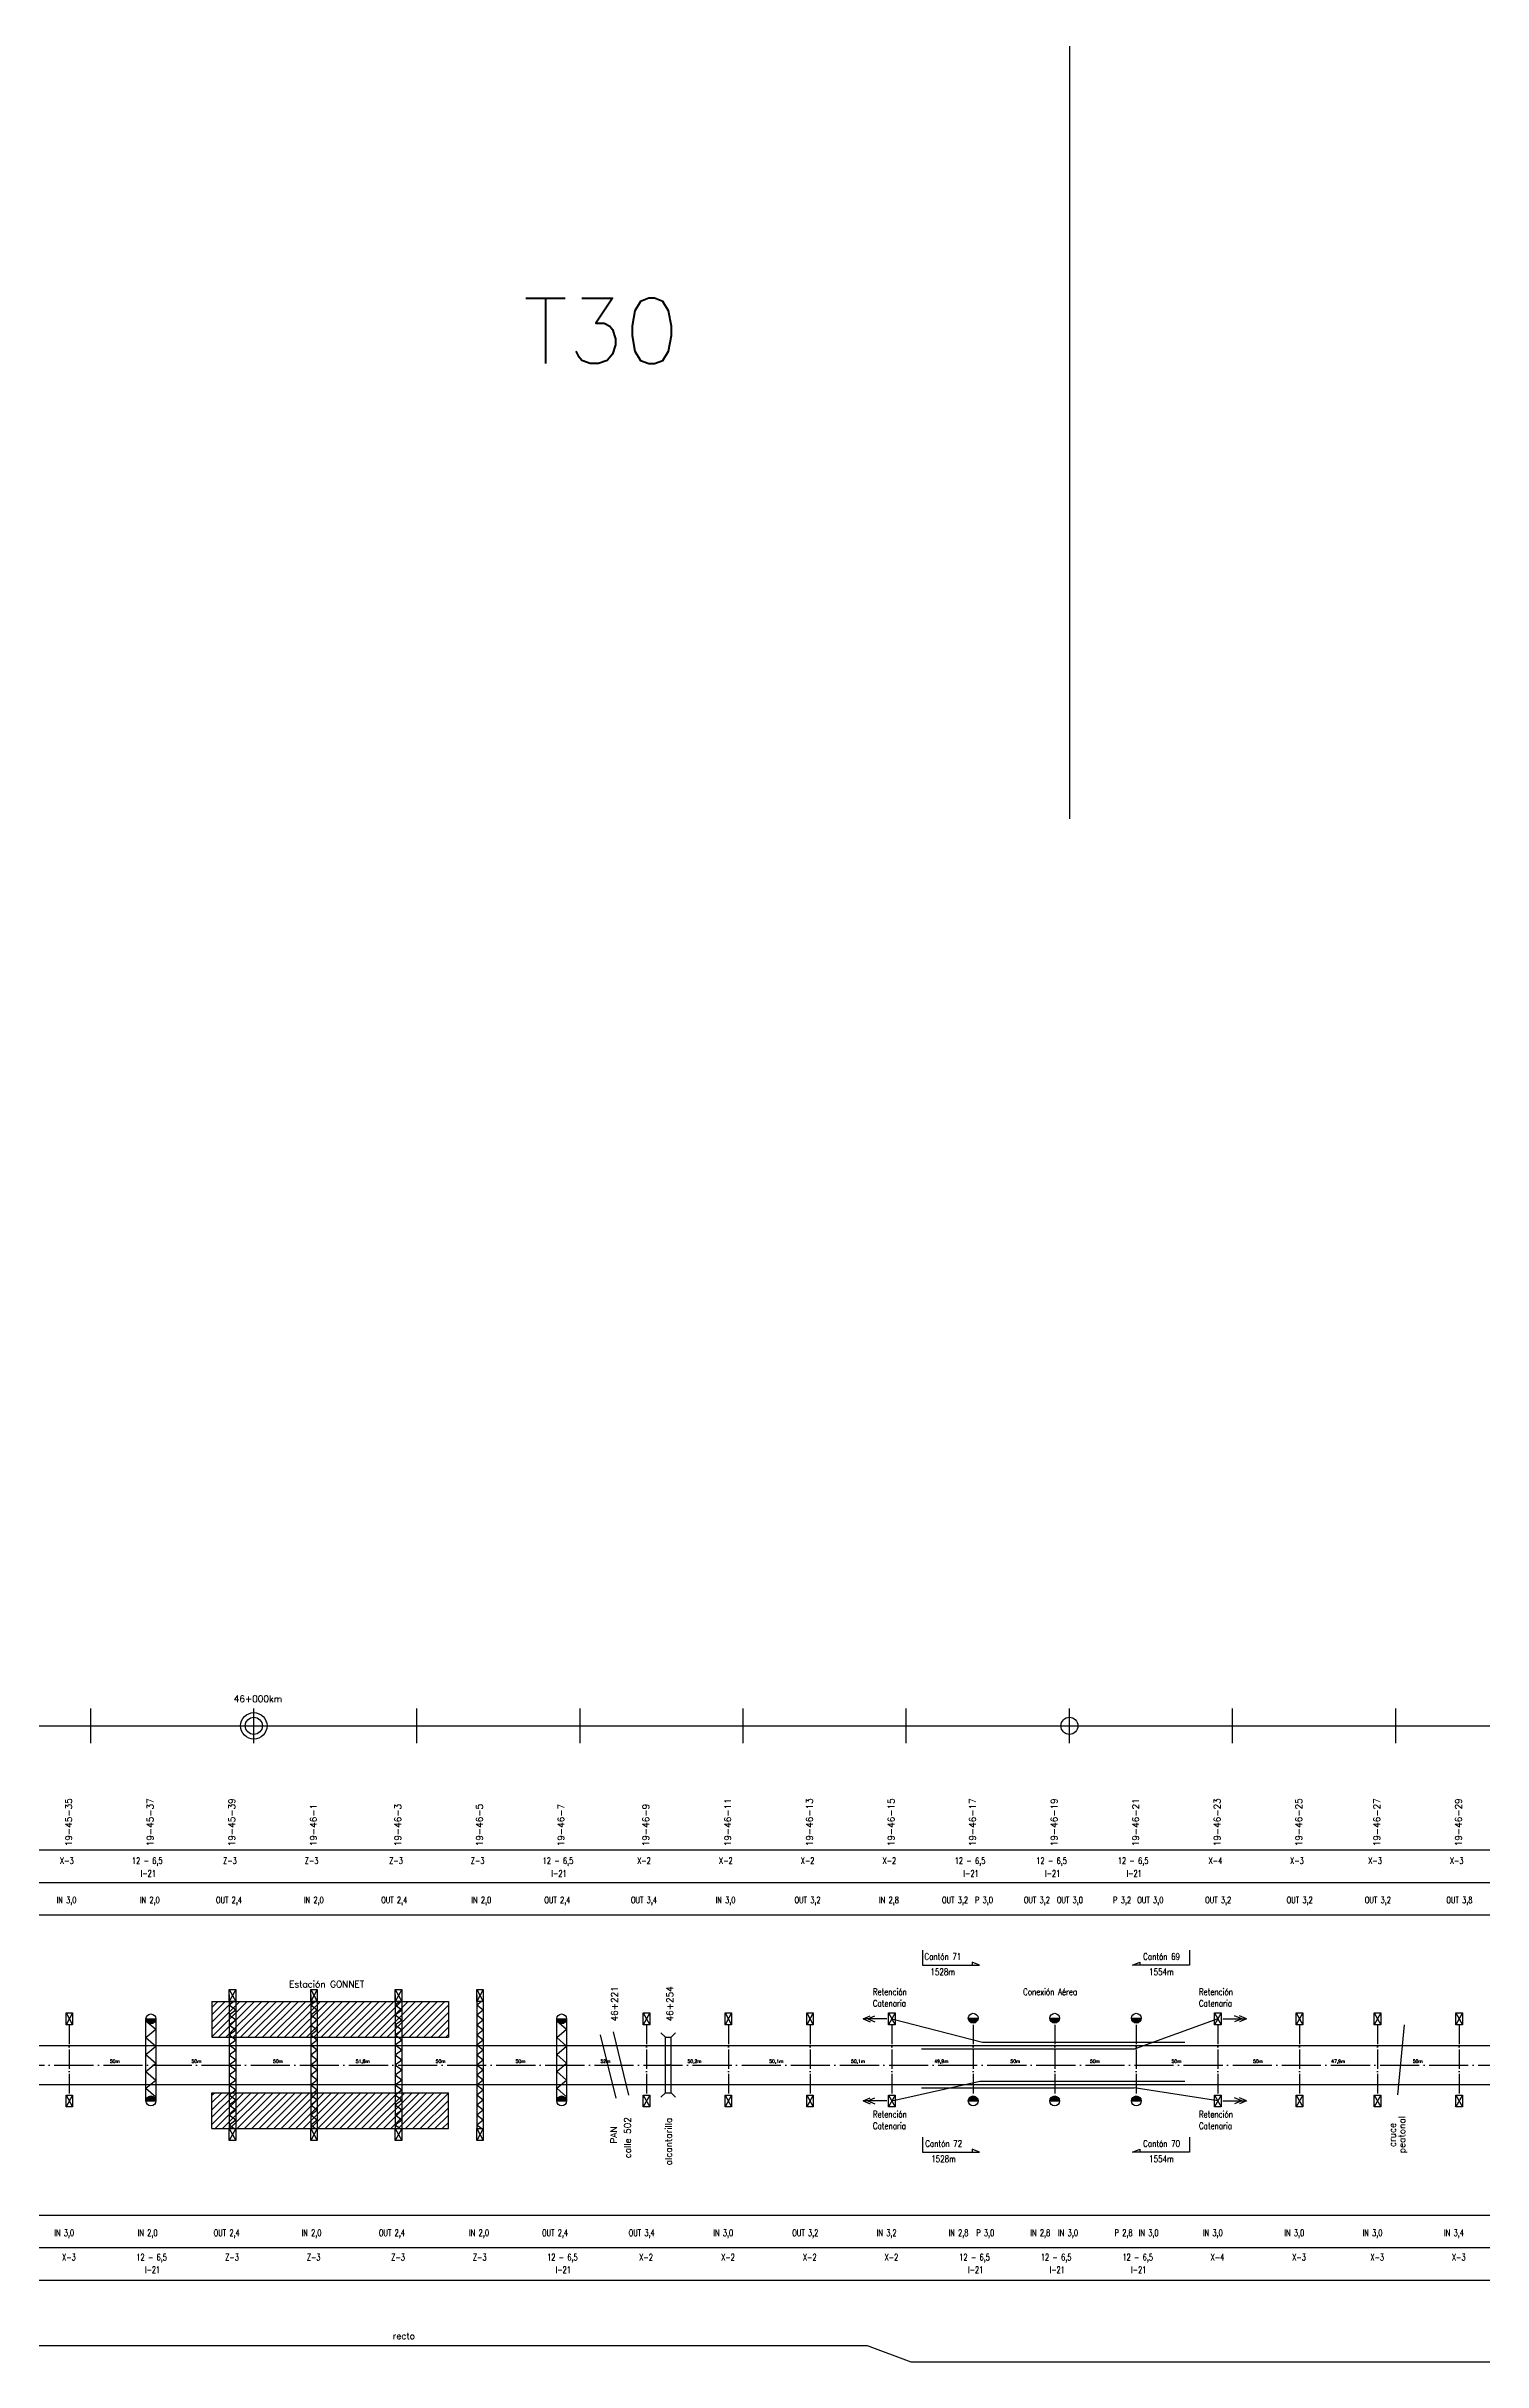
# Model space of a CAD drawing. Header units: millimetres. Extents: x 63 to 27368, y 135 to 1565.
# Drawn here: x 20441 to 21322, y 145 to 1565 of the extents above; entities that cross this region are included whole.
import ezdxf

# ---------------------------------------------------------------- set-up
doc = ezdxf.new("R2010")
doc.units = ezdxf.units.MM
doc.linetypes.add('ACAD_ISO04W100', pattern=[30, 24, -3, 0, -3])
for name, color, linetype in [('catenaria via ascendente', 7, 'Continuous'), ('catenaria vía descendente', 7, 'Continuous'), ('Eje de entrevías', 1, 'Continuous'), ('longitud vano', 7, 'Continuous'), ('Nº de poste', 6, 'Continuous'), ('progresivas', 4, 'Continuous'), ('TEXTOS', 3, 'Continuous')]:
    doc.layers.add(name, color=color, linetype=linetype)
doc.styles.add('STYLE1', font='romans.shx')
pattern_1 = [(45, (6813.0643, 0), (-2.245064, 2.245064), [])]

msp = doc.modelspace()

# ---------------------------------------------------------------- hatches: boundary and pattern name
for points in [[(20508.1, 355.3), (20502.1, 355.3, 1)], [(20759.9, 355.3), (20753.9, 355.3, 1)], [(21012.2, 355.7), (21006.2, 355.7, 1)], [(21062.2, 355.7), (21056.2, 355.7, 1)], [(21112.2, 355.7), (21106.2, 355.7, 1)], [(20508.1, 305), (20502.1, 305, -1)], [(20759.9, 305), (20753.9, 305, -1)], [(21012.2, 305), (21006.2, 305, -1)], [(21062.2, 305), (21056.2, 305, -1)], [(21112.2, 305), (21106.2, 305, -1)]]:
    msp.add_hatch(color=256).paths.add_polyline_path(points)
h = msp.add_hatch()
h.set_pattern_fill('ANSI31', color=8, style=0)
h.set_pattern_definition(pattern_1)
h.paths.add_polyline_path([(20687.5, 344), (20687.5, 366), (20542.5, 366), (20542.5, 344)])
h = msp.add_hatch()
h.set_pattern_fill('ANSI31', color=8, style=0)
h.set_pattern_definition(pattern_1)
h.paths.add_polyline_path([(20687.5, 288), (20687.5, 310), (20542.5, 310), (20542.5, 288)])

# ---------------------------------------------------------------- linework, layer by layer
for p, q in [((21068.2, 1565.1), (21068.2, 1091.2)), ((20468.2, 524.4), (20468.2, 545.6)), ((20568.2, 524.4), (20568.2, 545.6)), ((20668.2, 524.4), (20668.2, 545.6)), ((20768.2, 524.4), (20768.2, 545.6)), ((20868.2, 524.4), (20868.2, 545.6)), ((20968.2, 524.4), (20968.2, 545.6)), ((21068.2, 524.4), (21068.2, 545.6)), ((21168.2, 524.4), (21168.2, 545.6)), ((21268.2, 524.4), (21268.2, 545.6)), ((68.2, 535), (27368.2, 535)), ((68.2, 459), (27368.2, 459)), ((68.2, 439), (27368.2, 439)), ((68.2, 419), (27368.2, 419)), ((20978.1, 397.4), (20978.1, 388.3)), ((20978.1, 388.3), (21013.1, 388.3)), ((21013.1, 388.3), (21008.6, 390)), ((21008.6, 390), (21008.6, 388.3)), ((21106.8, 388.3), (21111.3, 390)), ((21141.8, 388.3), (21106.8, 388.3)), ((21111.3, 390), (21111.3, 388.3)), ((21141.8, 397.4), (21141.8, 388.3)), ((20553.1, 373.3), (20557.1, 366)), ((20557.1, 373.3), (20553.1, 366)), ((20553.1, 370.1), (20553.1, 288)), ((20557.1, 370.1), (20557.1, 288)), ((20603.1, 373.3), (20607.1, 366)), ((20607.1, 373.3), (20603.1, 366)), ((20603.1, 370.1), (20603.1, 288)), ((20607.1, 370.1), (20607.1, 288)), ((20654.9, 373.3), (20658.9, 366)), ((20658.9, 373.3), (20654.9, 366)), ((20654.9, 370.1), (20654.9, 288)), ((20658.9, 370.1), (20658.9, 288)), ((20704.9, 373.3), (20708.9, 366)), ((20708.9, 373.3), (20704.9, 366)), ((20704.9, 370.1), (20704.9, 288)), ((20708.9, 370.1), (20708.9, 288)), ((20453.1, 359), (20457.1, 351.7)), ((20457.1, 359), (20453.1, 351.7)), ((20502.1, 355.3), (20508.1, 355.3)), ((20502.1, 305), (20502.1, 355.3)), ((20502.1, 354.1), (20503.5, 355.3)), ((20508.1, 355.3), (20508.1, 305)), ((20542.5, 366), (20542.5, 344)), ((20542.5, 366), (20687.5, 366)), ((20553.1, 363.9), (20555.8, 366)), ((20553.1, 363.9), (20557.1, 360.9)), ((20553.1, 357.8), (20557.1, 360.9)), ((20553.1, 357.8), (20557.1, 354.7)), ((20603.1, 363.9), (20605.8, 366)), ((20603.1, 363.9), (20607.1, 360.9)), ((20603.1, 357.8), (20607.1, 360.9)), ((20603.1, 357.8), (20607.1, 354.7)), ((20654.9, 363.9), (20657.6, 366)), ((20654.9, 363.9), (20658.9, 360.9)), ((20654.9, 357.8), (20658.9, 360.9)), ((20654.9, 357.8), (20658.9, 354.7)), ((20687.5, 366), (20687.5, 344)), ((20704.9, 363.9), (20707.6, 366)), ((20704.9, 363.9), (20708.9, 360.9)), ((20704.9, 357.8), (20708.9, 360.9)), ((20704.9, 357.8), (20708.9, 354.7)), ((20753.9, 355.3), (20759.9, 355.3)), ((20753.9, 305), (20753.9, 355.3)), ((20753.9, 354.1), (20755.3, 355.3)), ((20759.9, 355.3), (20759.9, 305)), ((20806.9, 359), (20810.9, 351.7)), ((20810.9, 359), (20806.9, 351.7)), ((20857.1, 359), (20861.1, 351.7)), ((20861.1, 359), (20857.1, 351.7)), ((20907.2, 359), (20911.2, 351.7)), ((20911.2, 359), (20907.2, 351.7)), ((20941.7, 355.3), (20946, 357.2)), ((20956.3, 355.3), (20941.7, 355.3)), ((20941.7, 355.3), (20946, 353.4)), ((20944.7, 355.3), (20949, 357.2)), ((20944.7, 355.3), (20949, 353.4)), ((20957.3, 359), (20961.3, 351.7)), ((20961.3, 359), (20957.3, 351.7)), ((21006.2, 355.7), (21012.2, 355.7)), ((21056.2, 355.7), (21062.2, 355.7)), ((21106.2, 355.7), (21112.2, 355.7)), ((21157.2, 359), (21161.2, 351.7)), ((21161.2, 359), (21157.2, 351.7)), ((21162.2, 355.3), (21176.8, 355.3)), ((21173.8, 355.3), (21169.4, 357.2)), ((21173.8, 355.3), (21169.4, 353.4)), ((21176.8, 355.3), (21172.4, 357.2)), ((21176.8, 355.3), (21172.4, 353.4)), ((21207.2, 359), (21211.2, 351.7)), ((21211.2, 359), (21207.2, 351.7)), ((21255.1, 359), (21259.1, 351.7)), ((21259.1, 359), (21255.1, 351.7)), ((21305.1, 359), (21309.1, 351.7)), ((21309.1, 359), (21305.1, 351.7)), ((20502.1, 354.1), (20508.1, 348.9)), ((20502.1, 343.8), (20508.1, 348.9)), ((20502.1, 343.8), (20508.1, 338.6)), ((20508.1, 354.9), (20508.1, 354.9)), ((20542.5, 344), (20687.5, 344)), ((20553.1, 351.7), (20557.1, 354.7)), ((20553.1, 351.7), (20557.1, 348.6)), ((20553.1, 345.5), (20557.1, 348.6)), ((20553.1, 345.5), (20557.1, 342.5)), ((20553.1, 339.4), (20557.1, 342.5)), ((20603.1, 351.7), (20607.1, 354.7)), ((20603.1, 351.7), (20607.1, 348.6)), ((20603.1, 345.5), (20607.1, 348.6)), ((20603.1, 345.5), (20607.1, 342.5)), ((20603.1, 339.4), (20607.1, 342.5)), ((20654.9, 351.7), (20658.9, 354.7)), ((20654.9, 351.7), (20658.9, 348.6)), ((20654.9, 345.5), (20658.9, 348.6)), ((20654.9, 345.5), (20658.9, 342.5)), ((20654.9, 339.4), (20658.9, 342.5)), ((20704.9, 351.7), (20708.9, 354.7)), ((20704.9, 351.7), (20708.9, 348.6)), ((20704.9, 345.5), (20708.9, 348.6)), ((20704.9, 345.5), (20708.9, 342.5)), ((20704.9, 339.4), (20708.9, 342.5)), ((20753.9, 354.1), (20759.9, 348.9)), ((20753.9, 343.8), (20759.9, 348.9)), ((20753.9, 343.8), (20759.9, 338.6)), ((20759.9, 354.9), (20759.9, 354.9)), ((20780.6, 345.5), (20790.1, 306.7)), ((20788.4, 347.4), (20797.9, 308.6)), ((20820.5, 344), (20817.8, 346.8)), ((20820.5, 310), (20820.5, 344)), ((20824, 344), (20826.7, 346.8)), ((20824, 310), (20824, 344)), ((20502.1, 333.4), (20508.1, 338.6)), ((20502.1, 333.4), (20508.1, 328.2)), ((20502.1, 323), (20508.1, 328.2)), ((20553.1, 339.4), (20557.1, 336.3)), ((20553.1, 333.3), (20557.1, 336.3)), ((20553.1, 333.3), (20557.1, 330.2)), ((20553.1, 327.2), (20557.1, 330.2)), ((20553.1, 327.2), (20557.1, 324.1)), ((20603.1, 339.4), (20607.1, 336.3)), ((20603.1, 333.3), (20607.1, 336.3)), ((20603.1, 333.3), (20607.1, 330.2)), ((20603.1, 327.2), (20607.1, 330.2)), ((20603.1, 327.2), (20607.1, 324.1)), ((20654.9, 339.4), (20658.9, 336.3)), ((20654.9, 333.3), (20658.9, 336.3)), ((20654.9, 333.3), (20658.9, 330.2)), ((20654.9, 327.2), (20658.9, 330.2)), ((20654.9, 327.2), (20658.9, 324.1)), ((20704.9, 339.4), (20708.9, 336.3)), ((20704.9, 333.3), (20708.9, 336.3)), ((20704.9, 333.3), (20708.9, 330.2)), ((20704.9, 327.2), (20708.9, 330.2)), ((20704.9, 327.2), (20708.9, 324.1)), ((20753.9, 333.4), (20759.9, 338.6)), ((20753.9, 333.4), (20759.9, 328.2)), ((20753.9, 323), (20759.9, 328.2)), ((20785.2, 327), (20793.2, 327)), ((20824, 327), (20820.5, 327)), ((20502.1, 323), (20508.1, 317.8)), ((20502.1, 312.7), (20508.1, 317.8)), ((20502.1, 312.7), (20508.1, 307.5)), ((20553.1, 321), (20557.1, 324.1)), ((20553.1, 321), (20557.1, 318)), ((20553.1, 314.9), (20557.1, 318)), ((20553.1, 314.9), (20557.1, 311.8)), ((20603.1, 321), (20607.1, 324.1)), ((20603.1, 321), (20607.1, 318)), ((20603.1, 314.9), (20607.1, 318)), ((20603.1, 314.9), (20607.1, 311.8)), ((20654.9, 321), (20658.9, 324.1)), ((20654.9, 321), (20658.9, 318)), ((20654.9, 314.9), (20658.9, 318)), ((20654.9, 314.9), (20658.9, 311.8)), ((20704.9, 321), (20708.9, 324.1)), ((20704.9, 321), (20708.9, 318)), ((20704.9, 314.9), (20708.9, 318)), ((20704.9, 314.9), (20708.9, 311.8)), ((20753.9, 323), (20759.9, 317.8)), ((20753.9, 312.7), (20759.9, 317.8)), ((20753.9, 312.7), (20759.9, 307.5)), ((20453.1, 308.6), (20457.1, 301.3)), ((20457.1, 308.6), (20453.1, 301.3)), ((20502.1, 305), (20508.1, 305)), ((20505.2, 305), (20508.1, 307.5)), ((20542.5, 288), (20542.5, 310)), ((20542.5, 310), (20687.5, 310)), ((20553.1, 308.8), (20557.1, 311.8)), ((20553.1, 308.8), (20557.1, 305.7)), ((20553.1, 302.6), (20557.1, 305.7)), ((20553.1, 302.6), (20557.1, 299.6)), ((20553.1, 296.5), (20557.1, 299.6)), ((20603.1, 308.8), (20607.1, 311.8)), ((20603.1, 308.8), (20607.1, 305.7)), ((20603.1, 302.6), (20607.1, 305.7)), ((20603.1, 302.6), (20607.1, 299.6)), ((20603.1, 296.5), (20607.1, 299.6)), ((20654.9, 308.8), (20658.9, 311.8)), ((20654.9, 308.8), (20658.9, 305.7)), ((20654.9, 302.6), (20658.9, 305.7)), ((20654.9, 302.6), (20658.9, 299.6)), ((20654.9, 296.5), (20658.9, 299.6)), ((20687.5, 288), (20687.5, 310)), ((20704.9, 308.8), (20708.9, 311.8)), ((20704.9, 308.8), (20708.9, 305.7)), ((20704.9, 302.6), (20708.9, 305.7)), ((20704.9, 302.6), (20708.9, 299.6)), ((20704.9, 296.5), (20708.9, 299.6)), ((20753.9, 305), (20759.9, 305)), ((20757, 305), (20759.9, 307.5)), ((20806.9, 308.6), (20810.9, 301.3)), ((20810.9, 308.6), (20806.9, 301.3)), ((20820.5, 310), (20817.8, 307.3)), ((20824, 310), (20826.7, 307.3)), ((20857.1, 308.6), (20861.1, 301.3)), ((20861.1, 308.6), (20857.1, 301.3)), ((20907.2, 308.6), (20911.2, 301.3)), ((20911.2, 308.6), (20907.2, 301.3)), ((20941.7, 305), (20946, 306.9)), ((20956.3, 305), (20941.7, 305)), ((20941.7, 305), (20946, 303.1)), ((20944.7, 305), (20949, 306.9)), ((20944.7, 305), (20949, 303.1)), ((20957.3, 308.6), (20961.3, 301.3)), ((20961.3, 308.6), (20957.3, 301.3)), ((21006.2, 305), (21012.2, 305)), ((21056.2, 305), (21062.2, 305)), ((21106.2, 305), (21112.2, 305)), ((21157.2, 308.6), (21161.2, 301.3)), ((21161.2, 308.6), (21157.2, 301.3)), ((21162.2, 305), (21176.8, 305)), ((21173.8, 305), (21169.4, 306.9)), ((21173.8, 305), (21169.4, 303.1)), ((21176.8, 305), (21172.4, 306.9)), ((21176.8, 305), (21172.4, 303.1)), ((21207.2, 308.6), (21211.2, 301.3)), ((21211.2, 308.6), (21207.2, 301.3)), ((21255.1, 308.6), (21259.1, 301.3)), ((21259.1, 308.6), (21255.1, 301.3)), ((21305.1, 308.6), (21309.1, 301.3)), ((21309.1, 308.6), (21305.1, 301.3)), ((20542.5, 288), (20687.5, 288)), ((20553.1, 296.5), (20557.1, 293.4)), ((20553.1, 290.4), (20557.1, 293.4)), ((20553.1, 290.4), (20556.1, 288)), ((20553.1, 288), (20557.1, 280.7)), ((20557.1, 288), (20553.1, 280.7)), ((20603.1, 296.5), (20607.1, 293.4)), ((20603.1, 290.4), (20607.1, 293.4)), ((20603.1, 290.4), (20606.1, 288)), ((20603.1, 288), (20607.1, 280.7)), ((20607.1, 288), (20603.1, 280.7)), ((20654.9, 296.5), (20658.9, 293.4)), ((20654.9, 290.4), (20658.9, 293.4)), ((20654.9, 290.4), (20657.9, 288)), ((20654.9, 288), (20658.9, 280.7)), ((20658.9, 288), (20654.9, 280.7)), ((20704.9, 296.5), (20708.9, 293.4)), ((20704.9, 290.4), (20708.9, 293.4)), ((20704.9, 290.4), (20707.9, 288)), ((20704.9, 288), (20708.9, 280.7)), ((20708.9, 288), (20704.9, 280.7)), ((20978.1, 282.7), (20978.1, 273.6)), ((20978.1, 273.6), (21013.1, 273.6)), ((21013.1, 273.6), (21008.6, 275.3)), ((21008.6, 275.3), (21008.6, 273.6)), ((21106.8, 273.6), (21111.3, 275.3)), ((21141.8, 273.6), (21106.8, 273.6)), ((21111.3, 275.3), (21111.3, 273.6)), ((21141.8, 282.7), (21141.8, 273.6)), ((68.2, 235), (27368.2, 235)), ((68.2, 215), (27368.2, 215)), ((68.2, 195), (27368.2, 195)), ((12948.8, 155), (20944.3, 155)), ((20944.3, 155), (20970.9, 145)), ((20970.9, 145), (22048, 145))]:
    msp.add_line(p, q)
at = {"linetype": 'ACAD_ISO04W100', "ltscale": 0.5}
for p, q in [((20455.1, 351.7), (20455.1, 308.6)), ((20808.9, 351.7), (20808.9, 308.6)), ((20859.1, 351.7), (20859.1, 308.6)), ((20909.2, 351.7), (20909.2, 308.6)), ((20959.3, 351.7), (20959.3, 308.6)), ((21009.2, 351.7), (21009.2, 308.6)), ((21059.2, 351.7), (21059.2, 308.6)), ((21109.2, 351.7), (21109.2, 308.6)), ((21159.2, 351.7), (21159.2, 308.6)), ((21209.2, 351.7), (21209.2, 308.6)), ((21257.1, 351.7), (21257.1, 308.6)), ((21307.1, 351.7), (21307.1, 308.6))]:
    msp.add_line(p, q, dxfattribs=at)
at = {"linetype": 'Continuous', "ltscale": 0.5}
msp.add_line((21273.4, 351.6), (21269.4, 308.7), dxfattribs=at)
for points in [[(20553.1, 373.3), (20557.1, 373.3), (20557.1, 366), (20553.1, 366)], [(20603.1, 373.3), (20607.1, 373.3), (20607.1, 366), (20603.1, 366)], [(20654.9, 373.3), (20658.9, 373.3), (20658.9, 366), (20654.9, 366)], [(20704.9, 373.3), (20708.9, 373.3), (20708.9, 366), (20704.9, 366)], [(20453.1, 359), (20457.1, 359), (20457.1, 351.7), (20453.1, 351.7)], [(20806.9, 359), (20810.9, 359), (20810.9, 351.7), (20806.9, 351.7)], [(20857.1, 359), (20861.1, 359), (20861.1, 351.7), (20857.1, 351.7)], [(20907.2, 359), (20911.2, 359), (20911.2, 351.7), (20907.2, 351.7)], [(20957.3, 359), (20961.3, 359), (20961.3, 351.7), (20957.3, 351.7)], [(21157.2, 359), (21161.2, 359), (21161.2, 351.7), (21157.2, 351.7)], [(21207.2, 359), (21211.2, 359), (21211.2, 351.7), (21207.2, 351.7)], [(21255.1, 359), (21259.1, 359), (21259.1, 351.7), (21255.1, 351.7)], [(21305.1, 359), (21309.1, 359), (21309.1, 351.7), (21305.1, 351.7)], [(20453.1, 308.6), (20457.1, 308.6), (20457.1, 301.3), (20453.1, 301.3)], [(20806.9, 308.6), (20810.9, 308.6), (20810.9, 301.3), (20806.9, 301.3)], [(20857.1, 308.6), (20861.1, 308.6), (20861.1, 301.3), (20857.1, 301.3)], [(20907.2, 308.6), (20911.2, 308.6), (20911.2, 301.3), (20907.2, 301.3)], [(20957.3, 308.6), (20961.3, 308.6), (20961.3, 301.3), (20957.3, 301.3)], [(21157.2, 308.6), (21161.2, 308.6), (21161.2, 301.3), (21157.2, 301.3)], [(21207.2, 308.6), (21211.2, 308.6), (21211.2, 301.3), (21207.2, 301.3)], [(21255.1, 308.6), (21259.1, 308.6), (21259.1, 301.3), (21255.1, 301.3)], [(21305.1, 308.6), (21309.1, 308.6), (21309.1, 301.3), (21305.1, 301.3)], [(20553.1, 288), (20557.1, 288), (20557.1, 280.7), (20553.1, 280.7)], [(20603.1, 288), (20607.1, 288), (20607.1, 280.7), (20603.1, 280.7)], [(20654.9, 288), (20658.9, 288), (20658.9, 280.7), (20654.9, 280.7)], [(20704.9, 288), (20708.9, 288), (20708.9, 280.7), (20704.9, 280.7)]]:
    msp.add_lwpolyline(points, close=True)
for centre, radius in [((20568.2, 535), 8.09), ((20568.2, 535), 5.24), ((21068.2, 535), 5.24), ((20505.1, 355.3), 3), ((20756.9, 355.3), 3), ((21009.2, 355.7), 3), ((21059.2, 355.7), 3), ((21109.2, 355.7), 3), ((20505.1, 305), 3), ((20756.9, 305), 3), ((21009.2, 305), 3), ((21059.2, 305), 3), ((21109.2, 305), 3)]:
    msp.add_circle(centre, radius)
at = {"layer": 'catenaria via ascendente', "color": 6}
for p, q in [((20959.3, 355.3), (21014.9, 341)), ((21159.2, 355.3), (21108.5, 337)), ((21014.9, 341), (21138.9, 341)), ((20977.6, 337), (21108.5, 337)), ((20959.3, 305), (21013.2, 317)), ((20977.6, 313), (21107.9, 313)), ((21013.2, 317), (21138.9, 317)), ((21159.2, 305), (21107.9, 313))]:
    msp.add_line(p, q, dxfattribs=at)
at = {"layer": 'catenaria via ascendente'}
for p, q in [((20820.5, 344), (20824, 344)), ((68.2, 339), (26678.8, 339)), ((68.2, 315), (26678.8, 315)), ((20820.5, 310), (20824, 310))]:
    msp.add_line(p, q, dxfattribs=at)
at = {"layer": 'catenaria vía descendente'}
for p, q in [((17302.1, 315), (26678.8, 315)), ((20820.5, 310), (20824, 310))]:
    msp.add_line(p, q, dxfattribs=at)
at = {"layer": 'Eje de entrevías', "linetype": 'ACAD_ISO04W100'}
msp.add_line((68.2, 327), (27368.2, 327), dxfattribs=at)

# ---------------------------------------------------------------- texts
at = {"color": 3, "linetype": 'Continuous', "style": 'STYLE1'}
msp.add_text('T30', height=40, dxfattribs=at).set_placement((20733.3, 1370.5))
at = {"linetype": 'Continuous', "style": 'STYLE1', "width": 0.8}
for s, p in [('Cantón 71', (20979.3, 391.5)), ('1528m', (20983, 382.1)), ('Cantón 69', (21113.4, 391.5)), ('1554m', (21117.1, 382.1)), ('Retención', (20947.7, 369.9)), ('Conexión Aérea', (21039.8, 369.9)), ('Retención', (21147.6, 369.9)), ('Catenaria', (20947.7, 362.8)), ('Catenaria', (21147.6, 362.8)), ('Retención', (20947.7, 294.8)), ('Retención', (21147.6, 294.8)), ('Catenaria', (20947.7, 287.7)), ('Catenaria', (21147.6, 287.7)), ('Cantón 72', (20979.8, 276.8)), ('1528m', (20983.5, 267.4)), ('Cantón 70', (21113.4, 276.8)), ('1554m', (21117.1, 267.4))]:
    msp.add_text(s, height=4, dxfattribs=at).set_placement(p)
at = {"layer": 'longitud vano', "linetype": 'Continuous', "style": 'STYLE1'}
for s, p in [('50m', (20480, 328.3)), ('50m', (20530, 328.3)), ('50m', (20580, 328.3)), ('51,8m', (20630.7, 328.3)), ('50m', (20679.7, 328.3)), ('50m', (20728.7, 328.3)), ('52m', (20780.7, 328.3)), ('50,2m', (20834.1, 328.3)), ('50,1m', (20884.2, 328.3)), ('50,1m', (20934.3, 328.3)), ('49,9m', (20985.4, 328.3)), ('50m', (21032, 328.3)), ('50m', (21080.8, 328.3)), ('50m', (21130.8, 328.3)), ('50m', (21180.8, 328.3)), ('47,9m', (21228.7, 328.3)), ('50m', (21278.7, 328.3))]:
    msp.add_text(s, height=2, dxfattribs=at).set_placement(p)
at = {"layer": 'Nº de poste', "linetype": 'Continuous', "style": 'STYLE1'}
for s, p in [('19-45-35', (20456.7, 461.1)), ('19-45-37', (20506.7, 461.1)), ('19-45-39', (20556.7, 461.1)), ('19-46-1', (20606.7, 461.1)), ('19-46-3', (20658.5, 461.1)), ('19-46-5', (20708.5, 461.1)), ('19-46-7', (20758.5, 461.1)), ('19-46-9', (20810.5, 461.1)), ('19-46-11', (20860.7, 461.1)), ('19-46-13', (20910.8, 461.1)), ('19-46-15', (20960.9, 461.1)), ('19-46-17', (21010.8, 461.1)), ('19-46-19', (21060.8, 461.1)), ('19-46-21', (21110.8, 461.1)), ('19-46-23', (21160.8, 461.1)), ('19-46-25', (21210.8, 461.1)), ('19-46-27', (21258.7, 461.1)), ('19-46-29', (21308.7, 461.1))]:
    msp.add_text(s, height=4, rotation=90, dxfattribs=at).set_placement(p)
at = {"layer": 'progresivas', "linetype": 'Continuous', "style": 'STYLE1'}
msp.add_text('46+000km', height=4, dxfattribs=at).set_placement((20555.9, 549.6))
for s, p in [('46+221', (20791.3, 353.7)), ('46+254', (20825.2, 353.7))]:
    msp.add_text(s, height=4, rotation=90, dxfattribs=at).set_placement(p)
at = {"layer": 'TEXTOS', "linetype": 'Continuous', "style": 'STYLE1', "width": 0.7}
for s, p in [('X-3', (20449.4, 450.3)), ('12 - 6,5', (20493.5, 450.3)), ('I-21', (20498.8, 442.5)), ('Z-3', (20549.4, 450.3)), ('Z-3', (20599.4, 450.3)), ('Z-3', (20651.2, 450.3)), ('Z-3', (20701.2, 450.3)), ('12 - 6,5', (20745.3, 450.3)), ('I-21', (20750.6, 442.5)), ('X-2', (20803.2, 450.3)), ('X-2', (20853.4, 450.3)), ('X-2', (20903.5, 450.3)), ('X-2', (20953.6, 450.3)), ('12 - 6,5', (20997.9, 450.3)), ('I-21', (21003.2, 442.5)), ('12 - 6,5', (21047.9, 450.3)), ('I-21', (21053.2, 442.5)), ('12 - 6,5', (21097.9, 450.3)), ('I-21', (21103.2, 442.5)), ('X-4', (21153.5, 450.3)), ('X-3', (21203.5, 450.3)), ('X-3', (21251.4, 450.3)), ('X-3', (21301.4, 450.3)), ('IN 3,0', (20447.3, 426.2)), ('IN 2,0', (20498.4, 426.2)), ('OUT 2,4', (20545, 426.2)), ('IN 2,0', (20598.9, 426.2)), ('OUT 2,4', (20646.3, 426.2)), ('IN 2,0', (20701.6, 426.2)), ('OUT 2,4', (20746.3, 426.2)), ('OUT 3,4', (20799.4, 426.2)), ('IN 3,0', (20851.3, 426.2)), ('OUT 3,2', (20899.7, 426.2)), ('IN 2,8', (20951.5, 426.2)), ('OUT 3,2', (20990.1, 426.2)), ('P 3,0', (21010.3, 426.2)), ('OUT 3,2', (21040.3, 426.2)), ('OUT 3,0', (21060.5, 426.2)), ('P 3,2', (21095, 426.2)), ('OUT 3,0', (21109.8, 426.2)), ('OUT 3,2', (21151.4, 426.2)), ('OUT 3,2', (21201.4, 426.2)), ('OUT 3,2', (21249.3, 426.2)), ('OUT 3,8', (21299.3, 426.2)), ('IN 3,0', (20445.9, 222.1)), ('IN 2,0', (20497, 222.1)), ('OUT 2,4', (20543.6, 222.1)), ('IN 2,0', (20597.5, 222.1)), ('OUT 2,4', (20644.9, 222.1)), ('IN 2,0', (20700.2, 222.1)), ('OUT 2,4', (20744.9, 222.1)), ('OUT 3,4', (20798, 222.1)), ('IN 3,0', (20849.9, 222.1)), ('OUT 3,2', (20898.3, 222.1)), ('IN 3,2', (20950.1, 222.1)), ('IN 2,8', (20994.1, 222.1)), ('P 3,0', (21011.1, 222.1)), ('IN 2,8', (21044.3, 222.1)), ('IN 3,0', (21061.3, 222.1)), ('P 2,8', (21095.9, 222.1)), ('IN 3,0', (21110.7, 222.1)), ('IN 3,0', (21150, 222.1)), ('IN 3,0', (21200, 222.1)), ('IN 3,0', (21247.9, 222.1)), ('IN 3,4', (21297.9, 222.1)), ('X-3', (20450.7, 207.1)), ('12 - 6,5', (20496.2, 207.1)), ('I-21', (20501.4, 199.4)), ('Z-3', (20550.7, 207.1)), ('Z-3', (20600.7, 207.1)), ('Z-3', (20652.5, 207.1)), ('Z-3', (20702.5, 207.1)), ('12 - 6,5', (20748, 207.1)), ('I-21', (20753.2, 199.4)), ('X-2', (20804.5, 207.1)), ('X-2', (20854.7, 207.1)), ('X-2', (20904.8, 207.1)), ('X-2', (20954.9, 207.1)), ('12 - 6,5', (21000.7, 207.1)), ('I-21', (21006, 199.4)), ('12 - 6,5', (21050.7, 207.1)), ('I-21', (21056, 199.4)), ('12 - 6,5', (21100.7, 207.1)), ('I-21', (21106, 199.4)), ('X-4', (21154.8, 207.1)), ('X-3', (21204.8, 207.1)), ('X-3', (21252.7, 207.1)), ('X-3', (21302.7, 207.1))]:
    msp.add_text(s, height=4, dxfattribs=at).set_placement(p)
at = {"layer": 'TEXTOS', "linetype": 'Continuous', "style": 'STYLE1'}
for s, p in [('Estación GONNET', (20589.8, 374.6)), ('recto', (20653.3, 158.8))]:
    msp.add_text(s, height=4, dxfattribs=at).set_placement(p)
for s, p in [('PAN', (20790.8, 278.8)), ('calle 502', (20799.3, 269.8)), ('alcantarilla', (20824.4, 265.5)), ('cruce', (21268.2, 276.7)), ('peatonal', (21274, 272.9))]:
    msp.add_text(s, height=4, rotation=90, dxfattribs=at).set_placement(p)

doc.saveas('drawing.dxf')
